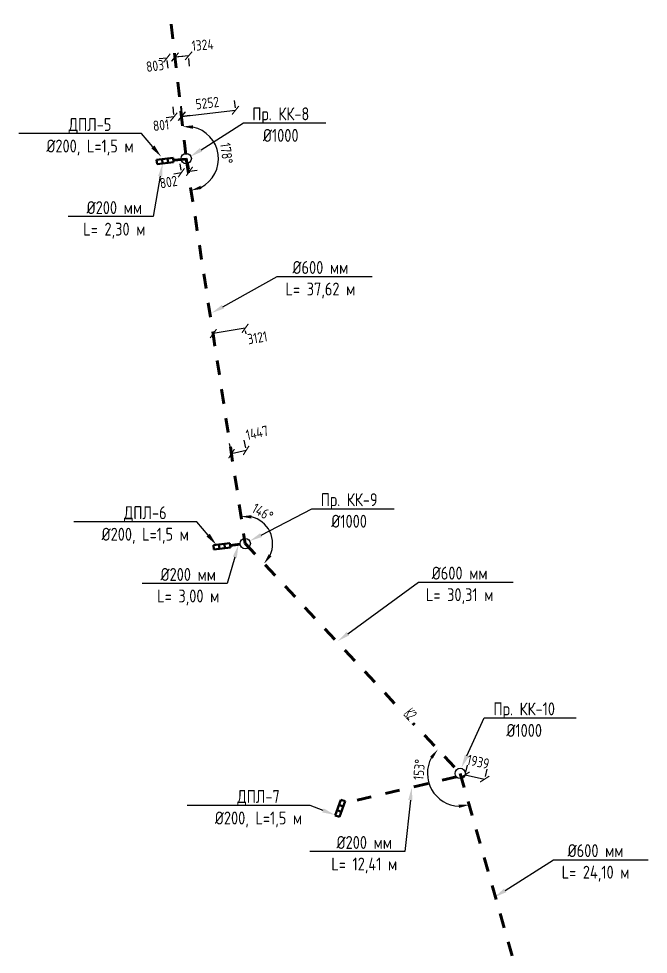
# Model space of a CAD drawing. Header units: millimetres. Extents: x 20530103 to 31271019, y 32092698 to 33532929.
# Drawn here: x 25924308 to 25985243, y 32975649 to 33066156 of the extents above; entities that cross this region are included whole.
import ezdxf
from ezdxf import colors
from ezdxf.entities.mleader import LeaderData, LeaderLine
from ezdxf.math import Vec2, Vec3

# ---------------------------------------------------------------- set-up
doc = ezdxf.new("R2010")
doc.units = ezdxf.units.MM
doc.linetypes.add('Штриховая', pattern=[2822.222233, 1411.111116, -1411.111116])
for name, color, linetype, lineweight in [('ВК_Текст', 7, 'Continuous', 25), ('Колодца К2', 30, 'Continuous', 30), ('Лотки К2', 30, 'Continuous', 30), ('Труба К2', 7, 'Continuous', 60)]:
    doc.layers.add(name, color=color, linetype=linetype, lineweight=lineweight)
doc.layers.add('Выноски', color=7, linetype='Continuous')
doc.styles.add('GOST 2.304', font='GOST.TTF')
doc.styles.add('GOST_100', font='cs_gost2304.shx', dxfattribs={"width": 0.7, "height": 300})
doc.styles.get("Standard").update_dxf_attribs({"font": 'arial.ttf'})
doc.dimstyles.new('ISO-25', dxfattribs={"dimtxt": 2.5, "dimasz": 2.5, "dimexe": 1.25, "dimexo": 0.625, "dimtad": 1, "dimtxsty": 'Standard', "dimcen": 2.5, "dimadec": 0, "dimazin": 0, "dimtfac": 1, "dimtmove": 0, "dimatfit": 3, "dimfxl": 1, "dimarcsym": 0})
doc.dimstyles.new('STANDARD$0', dxfattribs={"dimscale": 100, "dimtxt": 2.5, "dimasz": 1, "dimexe": 0.5, "dimexo": 2, "dimgap": 1, "dimtad": 1, "dimdec": 0, "dimzin": 0, "dimdsep": 46, "dimtxsty": 'Standard', "dimblk1": 'OBLIQUE', "dimblk2": 'OBLIQUE', "dimsah": 1, "dimcen": 2, "dimadec": 0, "dimazin": 0, "dimtfac": 1, "dimtdec": 4, "dimtofl": 0, "dimtmove": 2, "dimatfit": 3, "dimldrblk": 'OBLIQUE', "dimfxl": 1, "dimtolj": 1, "dimtzin": 0, "dimarcsym": 0})

# ---------------------------------------------------------------- blocks, each defined once
blk = doc.blocks.new('*U4')
at = {"color": 255}
blk.add_wipeout([(-200, 125), (200, 125), (200, -125), (-200, -125)], dxfattribs=at)
at = {"layer": 'ВК_Текст', "insert": (0, 0), "char_height": 250, "attachment_point": 5, "style": 'GOST_100'}
blk.add_mtext('К2', dxfattribs=at)
blk = doc.blocks.new('*D27')
at = {"color": 0, "lineweight": -2, "transparency": 16777216}
blk.add_arc((25935035, 33102092), 2498, 299.42146, 70.98893, dxfattribs=at)
at = {"color": 0, "transparency": 16777216}
for points in [[(25935827, 33104288), (25935870, 33104619), (25934857, 33104583)], [(25936313, 33099758), (25936211, 33100075), (25935310, 33099610)]]:
    blk.add_solid(points, dxfattribs=at)
at = {"color": 0, "transparency": 16777216, "insert": (25936619, 33101519), "char_height": 1000, "attachment_point": 5, "rotation": 70.10336, "style": 'GOST 2.304'}
blk.add_mtext('178°', dxfattribs=at)
blk = doc.blocks.new('*D28')
at = {"color": 0, "lineweight": -2, "transparency": 16777216}
blk.add_arc((25940519, 33052621), 3123, 297.14463, 77.89804, dxfattribs=at)
at = {"color": 0, "transparency": 16777216}
for points in [[(25941166, 33055508), (25941182, 33055841), (25940175, 33055725)], [(25941995, 33049684), (25941893, 33050001), (25940993, 33049535)]]:
    blk.add_solid(points, dxfattribs=at)
at = {"color": 0, "transparency": 16777216, "insert": (25944421, 33053136), "char_height": 1000, "attachment_point": 5, "rotation": 277.52134, "style": 'GOST 2.304'}
blk.add_mtext('178°', dxfattribs=at)
blk = doc.blocks.new('*D29')
at = {"color": 0, "lineweight": -2, "transparency": 16777216}
blk.add_arc((25946230, 33015376), 2658, 334.78748, 77.03342, dxfattribs=at)
at = {"color": 0, "transparency": 16777216}
for points in [[(25946820, 33017799), (25946832, 33018133), (25945827, 33018003)], [(25948769, 33014145), (25948500, 33014341), (25948046, 33013435)]]:
    blk.add_solid(points, dxfattribs=at)
at = {"color": 0, "transparency": 16777216, "insert": (25947919, 33018407), "char_height": 1000, "attachment_point": 5, "rotation": 330.87389, "style": 'GOST 2.304'}
blk.add_mtext('146°', dxfattribs=at)
blk = doc.blocks.new('*D30')
at = {"color": 0, "lineweight": -2, "transparency": 16777216}
blk.add_arc((25967035, 32993146), 3172, 151.24281, 267.83656, dxfattribs=at)
at = {"color": 0, "transparency": 16777216}
for points in [[(25964123, 32994774), (25964386, 32994570), (25964868, 32995462)], [(25966895, 32990141), (25966935, 32989811), (25967908, 32990096)]]:
    blk.add_solid(points, dxfattribs=at)
at = {"color": 0, "transparency": 16777216, "insert": (25963068, 32993514), "char_height": 1000, "attachment_point": 5, "rotation": 84.6936, "style": 'GOST 2.304'}
blk.add_mtext('153°', dxfattribs=at)
blk = doc.blocks.new('_ArchTick')
at = {"color": 0, "linetype": 'ByBlock', "const_width": 0.15}
blk.add_lwpolyline([(-0.5, -0.5), (0.5, 0.5)], dxfattribs=at)
blk = doc.blocks.new('*D269')
at = {"color": 0, "lineweight": -2, "transparency": 16777216}
for p, q in [((25967719, 32993958), (25967565, 32993255)), ((25969613, 32993544), (25969459, 32992841)), ((25967512, 32993010), (25969406, 32992596))]:
    blk.add_line(p, q, dxfattribs=at)
at = {"color": 0, "lineweight": -2, "transparency": 16777216, "xscale": 750.0000000000001, "yscale": 750.0000000000001, "zscale": 750.0000000000001}
for p, rotation in [((25967512, 32993010), 167.6675504041047), ((25969406, 32992596), 347.6675504041046)]:
    blk.add_blockref('_ArchTick', p, dxfattribs=dict(at, rotation=rotation))
at = {"color": 0, "transparency": 16777216, "insert": (25968779, 32994269), "char_height": 1000, "attachment_point": 5, "rotation": 347.66755, "style": 'GOST 2.304'}
blk.add_mtext('\\A1;1939', dxfattribs=at)
blk = doc.blocks.new('_Oblique')
at = {"color": 0, "linetype": 'ByBlock', "lineweight": -2}
blk.add_line((-0.5, -0.5), (0.5, 0.5), dxfattribs=at)
blk = doc.blocks.new('*D270')
at = {"color": 0, "lineweight": -2, "transparency": 16777216}
for p, q in [((25945178, 33058248), (25945257, 33057547)), ((25939959, 33057661), (25940038, 33056960)), ((25940066, 33056712), (25945285, 33057299))]:
    blk.add_line(p, q, dxfattribs=at)
at = {"color": 0, "lineweight": -2, "transparency": 16777216, "xscale": 750.0000000000001, "yscale": 750.0000000000001, "zscale": 750.0000000000001}
for p, rotation in [((25940066, 33056712), 186.4160786697963), ((25945285, 33057299), 6.416078669796327)]:
    blk.add_blockref('_ArchTick', p, dxfattribs=dict(at, rotation=rotation))
at = {"color": 0, "transparency": 16777216, "insert": (25942563, 33057999), "char_height": 1000, "attachment_point": 5, "rotation": 6.41608, "style": 'GOST 2.304'}
blk.add_mtext('\\A1;5252', dxfattribs=at)
blk = doc.blocks.new('*D271')
at = {"color": 0, "lineweight": -2, "transparency": 16777216}
for p, q in [((25946224, 33036207), (25943145, 33035698)), ((25943236, 33035149), (25943186, 33035452)), ((25946315, 33035658), (25946265, 33035961))]:
    blk.add_line(p, q, dxfattribs=at)
at = {"color": 0, "lineweight": -2, "transparency": 16777216, "xscale": 750.0000000000001, "yscale": 750.0000000000001, "zscale": 750.0000000000001}
for p, rotation in [((25943145, 33035698), 189.384760467523), ((25946224, 33036207), 9.384760467523039)]:
    blk.add_blockref('_ArchTick', p, dxfattribs=dict(at, rotation=rotation))
at = {"color": 0, "transparency": 16777216, "insert": (25947407, 33035293), "char_height": 1000, "attachment_point": 5, "rotation": 9.38476, "style": 'GOST 2.304'}
blk.add_mtext('\\A1;3121', dxfattribs=at)
blk = doc.blocks.new('*D280')
at = {"color": 0, "lineweight": -2, "transparency": 16777216}
for p, q in [((25940754, 33062565), (25939435, 33062450)), ((25940840, 33061571), (25940775, 33062316)), ((25939521, 33061456), (25939457, 33062201))]:
    blk.add_line(p, q, dxfattribs=at)
at = {"color": 0, "lineweight": -2, "transparency": 16777216, "xscale": 750.0000000000001, "yscale": 750.0000000000001, "zscale": 750.0000000000001}
for p, rotation in [((25939435, 33062450), 184.9741605213012), ((25940754, 33062565), 4.974160521301183)]:
    blk.add_blockref('_ArchTick', p, dxfattribs=dict(at, rotation=rotation))
at = {"color": 0, "transparency": 16777216, "insert": (25942112, 33063614), "char_height": 1000, "attachment_point": 5, "rotation": 4.97416, "style": 'GOST 2.304'}
blk.add_mtext('\\A1;1324', dxfattribs=at)
blk = doc.blocks.new('*D281')
at = {"color": 0, "lineweight": -2, "transparency": 16777216}
for p, q in [((25938654, 33062354), (25937909, 33062261)), ((25939451, 33062453), (25940195, 33062546)), ((25938778, 33061361), (25938685, 33062106)), ((25939575, 33061461), (25939482, 33062205))]:
    blk.add_line(p, q, dxfattribs=at)
at = {"color": 0, "lineweight": -2, "transparency": 16777216, "xscale": 750.0000000000001, "yscale": 750.0000000000001, "zscale": 750.0000000000001}
for p, rotation in [((25938654, 33062354), 7.12513856799142), ((25939451, 33062453), 187.1251385679915)]:
    blk.add_blockref('_ArchTick', p, dxfattribs=dict(at, rotation=rotation))
at = {"color": 0, "transparency": 16777216, "insert": (25937504, 33061595), "char_height": 1000, "attachment_point": 5, "rotation": 7.12514, "style": 'GOST 2.304'}
blk.add_mtext('\\A1;803', dxfattribs=at)
blk = doc.blocks.new('*D282')
at = {"color": 0, "lineweight": -2, "transparency": 16777216}
for p, q in [((25939217, 33057622), (25939294, 33056901)), ((25940018, 33057707), (25940095, 33056987)), ((25939320, 33056653), (25938575, 33056573)), ((25940122, 33056738), (25940867, 33056818))]:
    blk.add_line(p, q, dxfattribs=at)
at = {"color": 0, "lineweight": -2, "transparency": 16777216, "xscale": 750.0000000000001, "yscale": 750.0000000000001, "zscale": 750.0000000000001}
for p, rotation in [((25939320, 33056653), 6.08786994143154), ((25940122, 33056738), 186.0878699414315)]:
    blk.add_blockref('_ArchTick', p, dxfattribs=dict(at, rotation=rotation))
at = {"color": 0, "transparency": 16777216, "insert": (25938083, 33055856), "char_height": 1000, "attachment_point": 5, "rotation": 6.08787, "style": 'GOST 2.304'}
blk.add_mtext('\\A1;801', dxfattribs=at)
blk = doc.blocks.new('*D285')
at = {"color": 0, "lineweight": -2, "transparency": 16777216}
for p, q in [((25939899, 33052128), (25940006, 33051503)), ((25940689, 33052264), (25940796, 33051639)), ((25940839, 33051393), (25941578, 33051519)), ((25940048, 33051257), (25939309, 33051130))]:
    blk.add_line(p, q, dxfattribs=at)
for p, xscale, yscale, zscale, rotation in [((25940048, 33051257), 750, 750, 750, 9.734787096154049), ((25940839, 33051393), 750.0000000000001, 750.0000000000001, 750.0000000000001, 189.734787096154)]:
    blk.add_blockref('_ArchTick', p, dxfattribs=dict(at, xscale=xscale, yscale=yscale, zscale=zscale, rotation=rotation))
at = {"color": 0, "transparency": 16777216, "insert": (25938810, 33050357), "char_height": 1000, "attachment_point": 5, "rotation": 9.73479, "style": 'GOST 2.304'}
blk.add_mtext('\\A1;802', dxfattribs=at)
blk = doc.blocks.new('*D293')
at = {"color": 0, "lineweight": -2, "transparency": 16777216}
for p, q in [((25946101, 33025369), (25946265, 33024637)), ((25944689, 33025054), (25944853, 33024322)), ((25946319, 33024393), (25944907, 33024078))]:
    blk.add_line(p, q, dxfattribs=at)
at = {"color": 0, "lineweight": -2, "transparency": 16777216, "xscale": 750.0000000000001, "yscale": 750.0000000000001, "zscale": 750.0000000000001}
for p, rotation in [((25944907, 33024078), 192.580393815423), ((25946319, 33024393), 12.58039381542307)]:
    blk.add_blockref('_ArchTick', p, dxfattribs=dict(at, rotation=rotation))
at = {"color": 0, "transparency": 16777216, "insert": (25947378, 33026101), "char_height": 1000, "attachment_point": 5, "rotation": 12.58039, "style": 'GOST 2.304'}
blk.add_mtext('\\A1;1447', dxfattribs=at)

msp = doc.modelspace()

# ---------------------------------------------------------------- linework, layer by layer
at = {"layer": 'Колодца К2'}
for centre in [(25940519.3358, 33052621.104), (25946229.6791, 33015375.5617), (25967035.159, 32993145.7625)]:
    msp.add_circle(centre, 500, dxfattribs=at)
at = {"layer": 'Лотки К2', "lineweight": 50}
for p, q in [((25937645.3516, 33052503.8333, 78984.9796), (25939249.6945, 33052698.058, -0.0231)), ((25937645.3516, 33052503.8333, 78984.9796), (25937697.4387, 33052073.5821, -142558.7512)), ((25938180.1326, 33052568.5749, 52656.6454), (25938232.2196, 33052138.3237, -168887.0854)), ((25938714.9136, 33052633.3165, 26328.3112), (25938767.0006, 33052203.0653, -195215.4196)), ((25939249.6945, 33052698.058, -0.0231), (25939301.7816, 33052267.8069, -221543.7538)), ((25937697.4387, 33052073.5821, -142558.7512), (25939301.7816, 33052267.8069, -221543.7538)), ((25943148.8298, 33015226.5704, 189756.8427), (25944753.1727, 33015420.7952, 110771.8401)), ((25943683.6108, 33015291.312, 163428.5085), (25943735.6978, 33014861.0609, -58115.2222)), ((25944218.3918, 33015356.0536, 137100.1743), (25944270.4788, 33014925.8024, -84443.5564)), ((25944753.1727, 33015420.7952, 110771.8401), (25944805.2598, 33014990.544, -110771.8906)), ((25943148.8298, 33015226.5704, 189756.8427), (25943200.9169, 33014796.3193, -31786.888)), ((25943200.9169, 33014796.3193, -31786.888), (25944805.2598, 33014990.544, -110771.8906)), ((25954940.1871, 32989079.979, 189756.8427), (25955490.7652, 32990599.3548, 110771.8401)), ((25955307.2392, 32990092.8962, 137100.1743), (25955714.704, 32989945.2427, -84443.5564)), ((25955347.6519, 32988932.3254, -31786.888), (25955898.2301, 32990451.7013, -110771.8906)), ((25955490.7652, 32990599.3548, 110771.8401), (25955898.2301, 32990451.7013, -110771.8906)), ((25954940.1871, 32989079.979, 189756.8427), (25955347.6519, 32988932.3254, -31786.888)), ((25955123.7132, 32989586.4376, 163428.5085), (25955531.178, 32989438.7841, -58115.2222))]:
    msp.add_line(p, q, dxfattribs=at)
at = {"layer": 'Труба К2', "linetype": 'Штриховая'}
for points in [[(25929688.6638, 33145222.2026), (25933456.5748, 33124194.9595), (25935034.8089, 33102092.0854), (25940519.3358, 33052621.104), (25946229.6791, 33015375.5617), (25967035.159, 32993145.7625), (25973623.5461, 32970131.3828), (25973246.9071, 32937551.2612)], [(25945733.0773, 33015317.3663), (25944786.779, 33015206.4722)], [(25966669.5546, 32992804.6856), (25955828.0566, 32990258.0506)]]:
    msp.add_lwpolyline(points, dxfattribs=at)
at = {"layer": 'Труба К2', "linetype": 'Штриховая', "elevation": -0.0231}
msp.add_lwpolyline([(25939275.7381, 33052482.9325), (25940559.0052, 33052584.2827)], dxfattribs=at)

# ---------------------------------------------------------------- dimensions: what is measured, and where the dimension line sits
dim = msp.add_angular_dim_2l(base=(25937085.0236, 33103518.696), line1=((25935034.8089, 33102092.0854), (25940519.3358, 33052621.104)), line2=((25933456.5748, 33124194.9595), (25935034.8089, 33102092.0854)), dimstyle='ISO-25', override={"dimscale": 500, "dimtxt": 2, "dimasz": 2, "dimtxsty": 'GOST 2.304'})
dim.commit()
dim.dimension.update_dxf_attribs({"geometry": '*D27', "text_midpoint": (25937383.4339, 33101242.051), "dimtype": 162})
dim = msp.add_angular_dim_2l(base=(25943412.9077, 33051447.3065), line1=((25940519.3358, 33052621.104), (25946229.6791, 33015375.5617)), line2=((25935034.8089, 33102092.0854), (25940519.3358, 33052621.104)), dimstyle='ISO-25', override={"dimscale": 500, "dimtxt": 2, "dimasz": 2, "dimtxsty": 'GOST 2.304'})
dim.commit()
dim.dimension.update_dxf_attribs({"geometry": '*D28', "text_midpoint": (25944420.5675, 33053136.189)})
for base, p1, p2, angle, picture, middle in [((25939434.8661, 33062449.9834), (25940753.5202, 33062567.1683, 3052), (25939434.6573, 33062452.3821), 184.974160521, '*D280', (25942112.4394, 33063613.8353)), ((25938653.5645, 33062353.7683), (25939450.8325, 33062453.4286, 3052), (25938653.5645, 33062353.7683), 187.125138568, '*D281', (25937503.7135, 33061595.1264)), ((25940048.05, 33051257.0317, -3052), (25940858.2314, 33051278.3944), (25940067.6534, 33051142.7644), 189.734787097, '*D285', (25938810.2902, 33050357.2699, -3052)), ((25943145.4549, 33035698.4377), (25946152.114, 33036644.6042, 3057), (25943073.1808, 33036135.7315, 2930), 189.384760468, '*D271', (25947407.0139, 33035293.4485)), ((25944907.1563, 33024078.0101), (25946319.0387, 33024393.096), (25944907.1563, 33024078.0101), 192.580393815, '*D293', (25947377.6878, 33026101.0108))]:
    dim = msp.add_linear_dim(base=base, p1=p1, p2=p2, angle=angle, dimstyle='STANDARD$0', override={"dimscale": 500, "dimtxt": 2, "dimasz": 1.5, "dimtxsty": 'GOST 2.304', "dimblk1": 'ArchTick', "dimblk2": 'ArchTick'})
    dim.commit()
    dim.dimension.update_dxf_attribs({"geometry": picture, "text_midpoint": middle, "dimtype": 161})
for p1, p2, distance, picture, middle in [((25940070.7531, 33056667.3655), (25945289.7835, 33057254.2566), 44.9435, '*D270', (25942563.4981, 33057999.2097)), ((25967505.0976, 32992980.8819), (25969399.3535, 32992566.7433), 30.3138, '*D269', (25968779.0756, 32994268.8141))]:
    dim = msp.add_aligned_dim(p1=p1, p2=p2, distance=distance, dimstyle='STANDARD$0', override={"dimscale": 500, "dimtxt": 2, "dimasz": 1.5, "dimtxsty": 'GOST 2.304', "dimblk1": 'ArchTick', "dimblk2": 'ArchTick'})
    dim.commit()
    dim.dimension.update_dxf_attribs({"geometry": picture, "text_midpoint": middle})
dim = msp.add_linear_dim(base=(25939320.3389, 33056652.6154, 3052), p1=(25940124.1926, 33056712.8664), p2=(25939323.0263, 33056627.418), angle=186.087869942, text='801', dimstyle='STANDARD$0', override={"dimscale": 500, "dimtxt": 2, "dimasz": 1.5, "dimtxsty": 'GOST 2.304', "dimblk1": 'ArchTick', "dimblk2": 'ArchTick'})
dim.commit()
dim.dimension.update_dxf_attribs({"geometry": '*D282', "text_midpoint": (25938082.5982, 33055855.7247, 3052), "dimtype": 161})

# ---------------------------------------------------------------- leaders
at = {"layer": 'Выноски', "color": 0, "lineweight": -2}
ml = msp.add_multileader_mtext('Standard', dxfattribs=at)
ml.set_content('{\\C0;Пр. КК-8\\P%%C1000}', color=5, style='GOST 2.304')
ml.set_leader_properties(lineweight=-3)
ml.build(insert=Vec2(0, 0))
ml.multileader.update_dxf_attribs({"text_left_attachment_type": 6, "text_right_attachment_type": 6, "dogleg_length": 1, "arrow_head_size": 1250, "scale": 500})
ctx = ml.context
ctx.base_point, ctx.scale, ctx.char_height, ctx.arrow_head_size, ctx.landing_gap_size, ctx.plane_origin = Vec3(25946159.4519, 33056076.7712), 500, 1250, 1250, 900, Vec3(25945611.1049, 33033284.0124)
ctx.left_attachment, ctx.right_attachment, ctx.text_align_type = 6, 6, 1
notes = []
notes.append((ctx, [(0, (1, 1, 0), (25946059.6041, 33056076.7712), (1, 0), 99.8478, [(1, [(25940902.2778, 33052808.1695)], 0, [])])]))
ctx.mtext.insert, ctx.mtext.alignment, ctx.mtext.flow_direction = Vec3(25949671.059, 33057576.7712), 2, 5
ml = msp.add_multileader_mtext('Standard', dxfattribs=at)
ml.set_content('{\\C0;ДПЛ-5\\P%%C200, L=1,5 м}', color=5, style='GOST 2.304')
ml.set_leader_properties(lineweight=-3)
ml.build(insert=Vec2(0, 0))
ml.multileader.update_dxf_attribs({"text_left_attachment_type": 6, "text_right_attachment_type": 6, "dogleg_length": 1, "arrow_head_size": 1250, "scale": 500})
ctx = ml.context
ctx.base_point, ctx.scale, ctx.char_height, ctx.arrow_head_size, ctx.landing_gap_size, ctx.plane_origin = Vec3(25926318.1748, 33055047.1344, 2974.5753), 500, 1250, 1250, 900, Vec3(25922747.9515, 33037000.7205, 2974.5753)
ctx.left_attachment, ctx.right_attachment, ctx.text_align_type = 6, 6, 1
notes.append((ctx, [(1, (1, 1, 0), (25936204.084, 33055047.1344, 2974.5753), (-1, 0), 99.8478, [(1, [(25938100.0489, 33052802.7719, 2974.5753)], 0, [])])]))
ctx.mtext.insert, ctx.mtext.alignment, ctx.mtext.flow_direction = Vec3(25931211.2055, 33056547.1344, 2974.5753), 2, 5
ml = msp.add_multileader_mtext('Standard', dxfattribs=at)
ml.set_content('{\\C0;%%C200 мм\\PL= 2,30 м}', color=5, style='GOST 2.304')
ml.set_leader_properties(lineweight=-3)
ml.build(insert=Vec2(0, 0))
ml.multileader.update_dxf_attribs({"text_left_attachment_type": 6, "text_right_attachment_type": 6, "dogleg_length": 1, "arrow_head_size": 1250, "scale": 500})
ctx = ml.context
ctx.base_point, ctx.scale, ctx.char_height, ctx.arrow_head_size, ctx.landing_gap_size, ctx.plane_origin = Vec3(25929923.3909, 33047006.0735, -168887.0854), 500, 1250, 1250, 900, Vec3(25898440.4767, 33033080.0189, -168887.0854)
ctx.left_attachment, ctx.right_attachment, ctx.text_align_type = 6, 6, 1
notes.append((ctx, [(1, (1, 1, 0), (25937307.5131, 33047006.0735, -168887.0854), (-1, 0), 99.8478, [(1, [(25938232.2196, 33052138.3237, -168887.0854)], 0, [])])]))
ctx.mtext.insert, ctx.mtext.alignment, ctx.mtext.flow_direction = Vec3(25933565.5281, 33048506.0735, -168887.0854), 2, 5
ml = msp.add_multileader_mtext('Standard', dxfattribs=at)
ml.set_content('{\\C0;%%C600 мм\\PL= 37,62 м}', color=5, style='GOST 2.304')
ml.set_leader_properties(lineweight=-3)
ml.build(insert=Vec2(0, 0))
ml.multileader.update_dxf_attribs({"text_left_attachment_type": 6, "text_right_attachment_type": 6, "dogleg_length": 1, "arrow_head_size": 1250, "scale": 500})
ctx = ml.context
ctx.base_point, ctx.scale, ctx.char_height, ctx.arrow_head_size, ctx.landing_gap_size, ctx.plane_origin = Vec3(25949437.8638, 33041215.7619), 500, 1250, 1250, 900, Vec3(25916790.4977, 33021144.4557)
ctx.left_attachment, ctx.right_attachment, ctx.text_align_type = 6, 6, 1
notes.append((ctx, [(0, (1, 1, 0), (25949338.016, 33041215.7619), (1, 0), 99.8478, [(1, [(25942986.4494, 33037686.6816)], 0, [])])]))
ctx.mtext.insert, ctx.mtext.alignment, ctx.mtext.flow_direction = Vec3(25953507.5066, 33042715.7619), 2, 5
ml = msp.add_multileader_mtext('Standard', dxfattribs=at)
ml.set_content('{\\C0;Пр. КК-9\\P%%C1000}', color=5, style='GOST 2.304')
ml.set_leader_properties(lineweight=-3)
ml.build(insert=Vec2(0, 0))
ml.multileader.update_dxf_attribs({"text_left_attachment_type": 6, "text_right_attachment_type": 6, "dogleg_length": 1, "arrow_head_size": 1250, "scale": 500})
ctx = ml.context
ctx.base_point, ctx.scale, ctx.char_height, ctx.arrow_head_size, ctx.landing_gap_size, ctx.plane_origin = Vec3(25952775.6582, 33018750.1738, 4288), 500, 1250, 1250, 900, Vec3(25952227.3113, 32995957.415, 4288)
ctx.left_attachment, ctx.right_attachment, ctx.text_align_type = 6, 6, 1
notes.append((ctx, [(0, (1, 1, 0), (25952675.8104, 33018750.1738, 4288), (1, 0), 99.8478, [(1, [(25946662.6613, 33015625.6145, 4288)], 0, [])])]))
ctx.mtext.insert, ctx.mtext.alignment, ctx.mtext.flow_direction = Vec3(25956287.2653, 33020250.1738, 4288), 2, 5
ml = msp.add_multileader_mtext('Standard', dxfattribs=at)
ml.set_content('{\\C0;ДПЛ-6\\P%%C200, L=1,5 м}', color=5, style='GOST 2.304')
ml.set_leader_properties(lineweight=-3)
ml.build(insert=Vec2(0, 0))
ml.multileader.update_dxf_attribs({"text_left_attachment_type": 6, "text_right_attachment_type": 6, "dogleg_length": 1, "arrow_head_size": 1250, "scale": 500})
ctx = ml.context
ctx.base_point, ctx.scale, ctx.char_height, ctx.arrow_head_size, ctx.landing_gap_size, ctx.plane_origin = Vec3(25931679.2731, 33017491.8834), 500, 1250, 1250, 900, Vec3(25928092.6312, 32999445.4694)
ctx.left_attachment, ctx.right_attachment, ctx.text_align_type = 6, 6, 1
notes.append((ctx, [(1, (1, 1, 0), (25941548.7637, 33017491.8834), (-1, 0), 99.8478, [(1, [(25943444.7286, 33015247.5208)], 0, [])])]))
ctx.mtext.insert, ctx.mtext.alignment, ctx.mtext.flow_direction = Vec3(25936555.8852, 33018991.8834), 2, 5
ml = msp.add_multileader_mtext('Standard', dxfattribs=at)
ml.set_content('{\\C0;%%C200 мм\\PL= 3,00 м}', color=5, style='GOST 2.304')
ml.set_leader_properties(lineweight=-3)
ml.build(insert=Vec2(0, 0))
ml.multileader.update_dxf_attribs({"text_left_attachment_type": 6, "text_right_attachment_type": 6, "dogleg_length": 1, "arrow_head_size": 1250, "scale": 500})
ctx = ml.context
ctx.base_point, ctx.scale, ctx.char_height, ctx.arrow_head_size, ctx.landing_gap_size, ctx.plane_origin = Vec3(25937049.7717, 33011517.5019), 500, 1250, 1250, 900, Vec3(25905786.2297, 32996204.929)
ctx.left_attachment, ctx.right_attachment, ctx.text_align_type = 6, 6, 1
notes.append((ctx, [(1, (1, 1, 0), (25944485.3338, 33011517.5019), (-1, 0), 99.8478, [(1, [(25945577.9727, 33015263.2337)], 0, [])])]))
ctx.mtext.insert, ctx.mtext.alignment, ctx.mtext.flow_direction = Vec3(25940717.6289, 33013017.5019), 2, 5
ml = msp.add_multileader_mtext('Standard', dxfattribs=at)
ml.set_content('{\\C0;%%C600 мм\\PL= 30,31 м}', color=5, style='GOST 2.304')
ml.set_leader_properties(lineweight=-3)
ml.build(insert=Vec2(0, 0))
ml.multileader.update_dxf_attribs({"text_left_attachment_type": 6, "text_right_attachment_type": 6, "dogleg_length": 1, "arrow_head_size": 1250, "scale": 500})
ctx = ml.context
ctx.base_point, ctx.scale, ctx.char_height, ctx.arrow_head_size, ctx.landing_gap_size, ctx.plane_origin = Vec3(25963095.186, 33011645.6965), 500, 1250, 1250, 900, Vec3(25930447.82, 32991574.3902)
ctx.left_attachment, ctx.right_attachment, ctx.text_align_type = 6, 6, 1
notes.append((ctx, [(0, (1, 1, 0), (25962995.3383, 33011645.6965), (1, 0), 99.8478, [(1, [(25955162.4415, 33005927.1927)], 0, [])])]))
ctx.mtext.insert, ctx.mtext.alignment, ctx.mtext.flow_direction = Vec3(25966986.2575, 33013145.6965), 2, 5
ml = msp.add_multileader_mtext('Standard', dxfattribs=at)
ml.set_content('{\\C0;Пр. КК-10\\P%%C1000}', color=5, style='GOST 2.304')
ml.set_leader_properties(lineweight=-3)
ml.build(insert=Vec2(0, 0))
ml.multileader.update_dxf_attribs({"text_left_attachment_type": 6, "text_right_attachment_type": 6, "dogleg_length": 1, "arrow_head_size": 1250, "scale": 500})
ctx = ml.context
ctx.base_point, ctx.scale, ctx.char_height, ctx.arrow_head_size, ctx.landing_gap_size, ctx.plane_origin = Vec3(25969452.2552, 32998515.279, 4288), 500, 1250, 1250, 900, Vec3(25968903.9083, 32975722.5202, 4288)
ctx.left_attachment, ctx.right_attachment, ctx.text_align_type = 6, 6, 1
notes.append((ctx, [(0, (1, 1, 0), (25969352.4074, 32998515.279, 4288), (1, 0), 99.8478, [(1, [(25967156.8921, 32993705.0184, 4288)], 0, [])])]))
ctx.mtext.insert, ctx.mtext.alignment, ctx.mtext.flow_direction = Vec3(25973232.1659, 33000015.279, 4288), 2, 5
ml = msp.add_multileader_mtext('Standard', dxfattribs=at)
ml.set_content('{\\C0;%%C200 мм\\PL= 12,41 м}', color=5, style='GOST 2.304')
ml.set_leader_properties(lineweight=-3)
ml.build(insert=Vec2(0, 0))
ml.multileader.update_dxf_attribs({"text_left_attachment_type": 6, "text_right_attachment_type": 6, "dogleg_length": 1, "arrow_head_size": 1250, "scale": 500})
ctx = ml.context
ctx.base_point, ctx.scale, ctx.char_height, ctx.arrow_head_size, ctx.landing_gap_size, ctx.plane_origin = Vec3(25953933.825, 32985590.8505), 500, 1250, 1250, 900, Vec3(25922808.309, 32971664.7959)
ctx.left_attachment, ctx.right_attachment, ctx.text_align_type = 6, 6, 1
notes.append((ctx, [(1, (1, 1, 0), (25961675.3454, 32985590.8505), (-1, 0), 99.8478, [(1, [(25962349.4619, 32991789.9089)], 0, [])])]))
ctx.mtext.insert, ctx.mtext.alignment, ctx.mtext.flow_direction = Vec3(25957754.6614, 32987090.8505), 2, 5
ml = msp.add_multileader_mtext('Standard', dxfattribs=at)
ml.set_content('{\\C0;ДПЛ-7\\P%%C200, L=1,5 м}', color=5, style='GOST 2.304')
ml.set_leader_properties(lineweight=-3)
ml.build(insert=Vec2(0, 0))
ml.multileader.update_dxf_attribs({"text_left_attachment_type": 6, "text_right_attachment_type": 6, "dogleg_length": 1, "arrow_head_size": 1250, "scale": 500})
ctx = ml.context
ctx.base_point, ctx.scale, ctx.char_height, ctx.arrow_head_size, ctx.landing_gap_size, ctx.plane_origin = Vec3(25942625.8244, 32990040.1862), 500, 1250, 1250, 900, Vec3(25939582.5066, 32973317.9715)
ctx.left_attachment, ctx.right_attachment, ctx.text_align_type = 6, 6, 1
notes.append((ctx, [(1, (1, 1, 0), (25952511.7336, 32990040.1862), (-1, 0), 99.8478, [(1, [(25954934.6041, 32989120.0228)], 0, [])])]))
ctx.mtext.insert, ctx.mtext.alignment, ctx.mtext.flow_direction = Vec3(25947518.8551, 32991540.1862), 2, 5
ml = msp.add_multileader_mtext('Standard', dxfattribs=at)
ml.set_content('{\\C0;%%C600 мм\\PL= 24,10 м}', color=5, style='GOST 2.304')
ml.set_leader_properties(lineweight=-3)
ml.build(insert=Vec2(0, 0))
ml.multileader.update_dxf_attribs({"text_left_attachment_type": 6, "text_right_attachment_type": 6, "dogleg_length": 1, "arrow_head_size": 1250, "scale": 500})
ctx = ml.context
ctx.base_point, ctx.scale, ctx.char_height, ctx.arrow_head_size, ctx.landing_gap_size, ctx.plane_origin = Vec3(25976160.0664, 32984798.9718), 500, 1250, 1250, 900, Vec3(25943512.7003, 32964727.6655)
ctx.left_attachment, ctx.right_attachment, ctx.text_align_type = 6, 6, 1
notes.append((ctx, [(0, (1, 1, 0), (25976060.2186, 32984798.9718), (1, 0), 99.8478, [(1, [(25970336.477, 32981157.362)], 0, [])])]))
ctx.mtext.insert, ctx.mtext.alignment, ctx.mtext.flow_direction = Vec3(25980140.4235, 32986298.9718), 2, 5
for ctx, leaders in notes:
    for number, flags, end, landing, length, lines in leaders:
        leader = LeaderData()
        leader.index, (leader.has_last_leader_line, leader.has_dogleg_vector, leader.attachment_direction) = number, flags
        leader.last_leader_point, leader.dogleg_vector, leader.dogleg_length = Vec3(end), Vec3(landing), length
        for number, points, colour, breaks in lines:
            line = LeaderLine()
            line.index, line.vertices, line.color, line.breaks = number, Vec3.list(points), colors.encode_raw_color(colour), breaks
            leader.lines.append(line)
        ctx.leaders.append(leader)

# ---------------------------------------------------------------- next in the draw order: block references
at = {"layer": 'ВК_Текст', "xscale": 4.266666666666671, "yscale": 4.266666666666671, "zscale": 4.266666666666671, "rotation": 308.0533432921706}
msp.add_blockref('*U4', (25962235.932, 32998915.1026), dxfattribs=at)

# ---------------------------------------------------------------- next in the draw order: dimensions: what is measured, and where the dimension line sits
for base, line1, line2, picture, middle in [((25948886.8415, 33015451.7214), ((25946229.6791, 33015375.5617), (25967035.159, 32993145.7625)), ((25940519.3358, 33052621.104), (25946229.6791, 33015375.5617)), '*D29', (25947523.5401, 33017697.6806)), ((25965216.5738, 32990546.8054), ((25967035.159, 32993145.7625), (25973623.5461, 32970131.3828)), ((25946229.6791, 33015375.5617), (25967035.159, 32993145.7625)), '*D30', (25963876.7144, 32993439.1186))]:
    dim = msp.add_angular_dim_2l(base=base, line1=line1, line2=line2, dimstyle='ISO-25', override={"dimscale": 500, "dimtxt": 2, "dimasz": 2, "dimtxsty": 'GOST 2.304'})
    dim.commit()
    dim.dimension.update_dxf_attribs({"geometry": picture, "text_midpoint": middle, "dimtype": 162})

doc.saveas('drawing.dxf')
